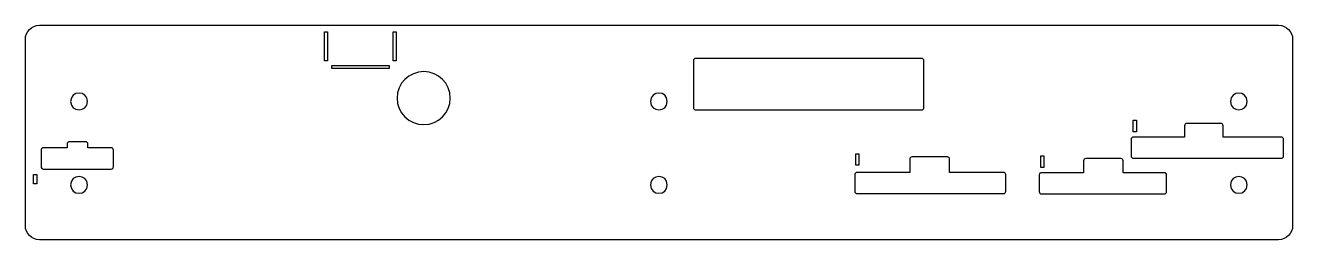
# Model space of a CAD drawing. Extents: x 0.7 to 29.1, y 4.3 to 9.1.
import ezdxf

# ---------------------------------------------------------------- set-up
doc = ezdxf.new("R2010")
doc.units = 0
doc.layers.add('Layer_1', color=7, linetype='CONTINUOUS')

msp = doc.modelspace()

# ---------------------------------------------------------------- linework, layer by layer
at = {"layer": 'Layer_1', "color": 1}
for p, q in [((1.001179, 9.147757), (28.814179, 9.147757)), ((1.001179, 9.147757), (1.001179, 9.147757)), ((0.683679, 4.639257), (0.683679, 8.830257)), ((7.398507, 8.99978), (7.466451, 8.99978)), ((7.398507, 8.34798), (7.398507, 8.99978)), ((7.466451, 8.99978), (7.466451, 8.34798)), ((8.939848, 8.99978), (9.007792, 8.99978)), ((8.939848, 8.34798), (8.939848, 8.99978)), ((9.007792, 8.99978), (9.007792, 8.34798)), ((29.131679, 8.830257), (29.131679, 4.639257)), ((7.466451, 8.34798), (7.398507, 8.34798)), ((9.007792, 8.34798), (8.939848, 8.34798)), ((15.687513, 7.28614), (15.687513, 8.358268)), ((15.738313, 8.409068), (20.794508, 8.409068)), ((15.738313, 8.409068), (15.738313, 8.409068)), ((20.845308, 8.358268), (20.845308, 7.28614)), ((7.560088, 8.176059), (7.560088, 8.24392)), ((7.560088, 8.24392), (8.851017, 8.24392)), ((8.851017, 8.176059), (7.560088, 8.176059)), ((8.851017, 8.24392), (8.851017, 8.176059)), ((20.794508, 7.23534), (15.738313, 7.23534)), ((25.552505, 7.010228), (25.623413, 7.010228)), ((25.552505, 6.748975), (25.552505, 7.010228)), ((25.623413, 7.010228), (25.623413, 6.748975)), ((26.704821, 6.887291), (26.704821, 6.631417)), ((27.52029, 6.938058), (26.755644, 6.938058)), ((26.755644, 6.938058), (26.755644, 6.938058)), ((27.571112, 6.631417), (27.571112, 6.887291)), ((25.50422, 6.580595), (25.50422, 6.504527)), ((25.623413, 6.748975), (25.552505, 6.748975)), ((26.704821, 6.631417), (25.555042, 6.631417)), ((28.877326, 6.631417), (27.571112, 6.631417)), ((28.928149, 6.504527), (28.928149, 6.580595)), ((1.036159, 6.339328), (1.036159, 6.26326)), ((1.036159, 6.26326), (1.036159, 6.039412)), ((1.619345, 6.390095), (1.086981, 6.390095)), ((1.619345, 6.477132), (1.619345, 6.390095)), ((2.038379, 6.527954), (1.670167, 6.527954)), ((1.670167, 6.527954), (1.670167, 6.527954)), ((2.089201, 6.390095), (2.089201, 6.477132)), ((2.610981, 6.390095), (2.089201, 6.390095)), ((2.661748, 6.26326), (2.661748, 6.339328)), ((2.661748, 6.039412), (2.661748, 6.26326)), ((25.50422, 6.504527), (25.50422, 6.280734)), ((25.50422, 6.280734), (25.50422, 6.204666)), ((28.928149, 6.280734), (28.928149, 6.504527)), ((28.928149, 6.204666), (28.928149, 6.280734)), ((1.036159, 6.039412), (1.036159, 5.963399)), ((2.661748, 5.963399), (2.661748, 6.039412)), ((19.324426, 6.258189), (19.395334, 6.258189)), ((19.324426, 5.996937), (19.324426, 6.258189)), ((19.395334, 5.996937), (19.324426, 5.996937)), ((19.395334, 6.258189), (19.395334, 5.996937)), ((20.536171, 6.135213), (20.536171, 5.838053)), ((21.380247, 6.186035), (20.586994, 6.186035)), ((20.586994, 6.186035), (20.586994, 6.186035)), ((21.431014, 5.838053), (21.431014, 6.135213)), ((23.477326, 6.211265), (23.548234, 6.211265)), ((23.477326, 5.950013), (23.477326, 6.211265)), ((23.548234, 6.211265), (23.548234, 5.950013)), ((24.439161, 6.097124), (24.439161, 5.830777)), ((25.273701, 6.147946), (24.489983, 6.147946)), ((24.489983, 6.147946), (24.489983, 6.147946)), ((25.324468, 5.830777), (25.324468, 6.097124)), ((25.555042, 6.153899), (28.877326, 6.153899)), ((0.870448, 5.787915), (0.943112, 5.787915)), ((0.870448, 5.578549), (0.870448, 5.787915)), ((0.943112, 5.787915), (0.943112, 5.578549)), ((1.086981, 5.912577), (2.610981, 5.912577)), ((19.303378, 5.787231), (19.303378, 5.711218)), ((19.303378, 5.711218), (19.303378, 5.487369)), ((20.536171, 5.838053), (19.354201, 5.838053)), ((22.640932, 5.838053), (21.431014, 5.838053)), ((22.691754, 5.711218), (22.691754, 5.787231)), ((22.691754, 5.487369), (22.691754, 5.711218)), ((23.445045, 5.78001), (23.445045, 5.703942)), ((23.445045, 5.703942), (23.445045, 5.480093)), ((23.548234, 5.950013), (23.477326, 5.950013)), ((24.439161, 5.830777), (23.495867, 5.830777)), ((26.251778, 5.830777), (25.324468, 5.830777)), ((26.302545, 5.703942), (26.302545, 5.78001)), ((26.302545, 5.480093), (26.302545, 5.703942)), ((0.943112, 5.578549), (0.870448, 5.578549)), ((19.303378, 5.487369), (19.303378, 5.411357)), ((22.691754, 5.411357), (22.691754, 5.487369)), ((23.445045, 5.480093), (23.445045, 5.404081)), ((26.302545, 5.404081), (26.302545, 5.480093)), ((19.354201, 5.360535), (22.640932, 5.360535)), ((23.495867, 5.353259), (26.251778, 5.353259)), ((28.814179, 4.321757), (1.001179, 4.321757))]:
    msp.add_line(p, q, dxfattribs=at)
for points in [[(0.683679, 8.830257), (0.683679, 9.006152), (0.825284, 9.147757), (1.001179, 9.147757)], [(28.814179, 9.147757), (28.990074, 9.147757), (29.131679, 9.006152), (29.131679, 8.830257)], [(15.687513, 8.358268), (15.687513, 8.386412), (15.71017, 8.409068), (15.738313, 8.409068)], [(20.794508, 8.409068), (20.822651, 8.409068), (20.845308, 8.386412), (20.845308, 8.358268)], [(15.738313, 7.23534), (15.71017, 7.23534), (15.687513, 7.257996), (15.687513, 7.28614)], [(20.845308, 7.28614), (20.845308, 7.257996), (20.822651, 7.23534), (20.794508, 7.23534)], [(26.755644, 6.938058), (26.727501, 6.938058), (26.704821, 6.915434), (26.704821, 6.887291)], [(27.571112, 6.887291), (27.571112, 6.915434), (27.548433, 6.938058), (27.52029, 6.938058)], [(25.555042, 6.631417), (25.526898, 6.631417), (25.50422, 6.608738), (25.50422, 6.580595)], [(28.928149, 6.580595), (28.928149, 6.608738), (28.90547, 6.631417), (28.877326, 6.631417)], [(1.086981, 6.390095), (1.058838, 6.390095), (1.036159, 6.367471), (1.036159, 6.339328)], [(1.670167, 6.527954), (1.642024, 6.527954), (1.619345, 6.505275), (1.619345, 6.477132)], [(2.089201, 6.477132), (2.089201, 6.505275), (2.066522, 6.527954), (2.038379, 6.527954)], [(2.661748, 6.339328), (2.661748, 6.367471), (2.639125, 6.390095), (2.610981, 6.390095)], [(20.586994, 6.186035), (20.55885, 6.186035), (20.536171, 6.163356), (20.536171, 6.135213)], [(21.431014, 6.135213), (21.431014, 6.163356), (21.408391, 6.186035), (21.380247, 6.186035)], [(24.489983, 6.147946), (24.46184, 6.147946), (24.439161, 6.125267), (24.439161, 6.097124)], [(25.324468, 6.097124), (25.324468, 6.125267), (25.301845, 6.147946), (25.273701, 6.147946)], [(25.50422, 6.204666), (25.50422, 6.176523), (25.526898, 6.153899), (25.555042, 6.153899)], [(28.877326, 6.153899), (28.90547, 6.153899), (28.928149, 6.176523), (28.928149, 6.204666)], [(1.036159, 5.963399), (1.036159, 5.935256), (1.058838, 5.912577), (1.086981, 5.912577)], [(2.610981, 5.912577), (2.639125, 5.912577), (2.661748, 5.935256), (2.661748, 5.963399)], [(19.354201, 5.838053), (19.326057, 5.838053), (19.303378, 5.815374), (19.303378, 5.787231)], [(22.691754, 5.787231), (22.691754, 5.815374), (22.669075, 5.838053), (22.640932, 5.838053)], [(23.495867, 5.830777), (23.467724, 5.830777), (23.445045, 5.808153), (23.445045, 5.78001)], [(26.302545, 5.78001), (26.302545, 5.808153), (26.279921, 5.830777), (26.251778, 5.830777)], [(19.303378, 5.411357), (19.303378, 5.383214), (19.326057, 5.360535), (19.354201, 5.360535)], [(22.640932, 5.360535), (22.669075, 5.360535), (22.691754, 5.383214), (22.691754, 5.411357)], [(23.445045, 5.404081), (23.445045, 5.375938), (23.467724, 5.353259), (23.495867, 5.353259)], [(26.251778, 5.353259), (26.279921, 5.353259), (26.302545, 5.375938), (26.302545, 5.404081)], [(1.001179, 4.321757), (0.825284, 4.321757), (0.683679, 4.463362), (0.683679, 4.639257)], [(29.131679, 4.639257), (29.131679, 4.463362), (28.990074, 4.321757), (28.814179, 4.321757)]]:
    msp.add_open_spline(points, degree=3, dxfattribs=at)
at = {"layer": 'Layer_1', "color": 7}
for points in [[(9.625795, 8.105139), (9.296032, 8.105139), (9.028829, 7.837937), (9.028829, 7.508311)], [(10.222624, 7.508311), (10.222624, 7.837937), (9.955424, 8.105139), (9.625795, 8.105139)], [(2.076903, 7.434585), (2.076903, 7.68525), (1.700975, 7.68525), (1.700975, 7.434585)], [(15.094403, 7.434585), (15.094403, 7.68525), (14.718474, 7.68525), (14.718474, 7.434585)], [(28.111903, 7.434585), (28.111903, 7.68525), (27.735975, 7.68525), (27.735975, 7.434585)], [(1.700975, 7.434585), (1.700975, 7.18392), (2.076903, 7.18392), (2.076903, 7.434585)], [(9.028829, 7.508311), (9.028829, 7.178545), (9.296032, 6.911345), (9.625795, 6.911345)], [(9.625795, 6.911345), (9.955424, 6.911345), (10.222624, 7.178545), (10.222624, 7.508311)], [(14.718474, 7.434585), (14.718474, 7.18392), (15.094403, 7.18392), (15.094403, 7.434585)], [(27.735975, 7.434585), (27.735975, 7.18392), (28.111903, 7.18392), (28.111903, 7.434585)], [(2.076903, 5.554941), (2.076903, 5.805606), (1.700975, 5.805606), (1.700975, 5.554941)], [(15.094403, 5.554941), (15.094403, 5.805606), (14.718474, 5.805606), (14.718474, 5.554941)], [(28.111903, 5.554941), (28.111903, 5.805606), (27.735975, 5.805606), (27.735975, 5.554941)], [(1.700975, 5.554941), (1.700975, 5.304414), (2.076903, 5.304414), (2.076903, 5.554941)], [(14.718474, 5.554941), (14.718474, 5.304414), (15.094403, 5.304414), (15.094403, 5.554941)], [(27.735975, 5.554941), (27.735975, 5.304414), (28.111903, 5.304414), (28.111903, 5.554941)]]:
    msp.add_open_spline(points, degree=3, dxfattribs=at)

doc.saveas('drawing.dxf')
